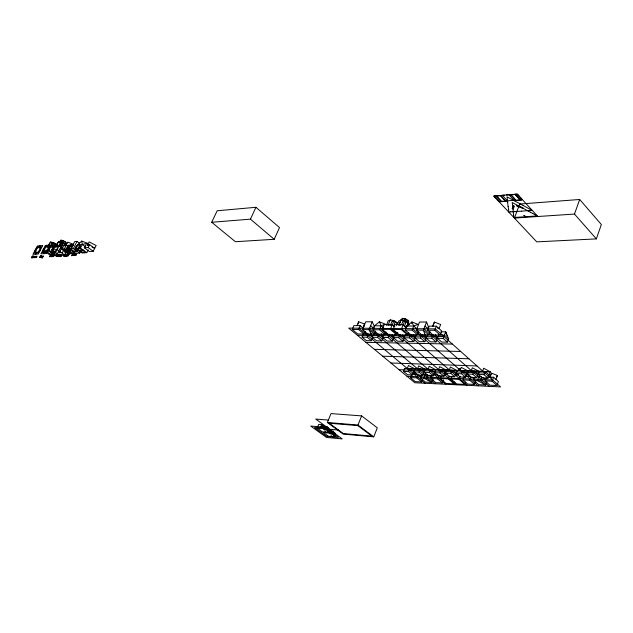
<?xml version="1.0" encoding="UTF-8"?>
<svg xmlns="http://www.w3.org/2000/svg" width="633" height="633" viewBox="0 0 633 633"><rect width="100%" height="100%" fill="white"/><g stroke="black" fill="none" stroke-linecap="round" stroke-linejoin="round"><path stroke-width="0.95" d="M52.215 256.389L52.99 255.376M51.218 256.452L51.985 255.431L51.328 256.555M43.155 256.397L42.474 257.33M57.484 255.495L57.215 256.033M60.784 254.988L60.048 256.041M66.212 255.803L66.916 254.822M60.99 255.906L61.741 254.854M73.135 254.094L72.74 254.64M58.125 255.487L58.996 254.988M57.279 255.597L56.076 256.428L57.12 254.426L57.817 254.411L57.405 255.162M58.687 255.692L57.809 256.333M42.348 257.22L43.044 256.262M67.035 254.996L66.346 255.922M51.297 255.123L50.957 255.645M35.029 257.394L35.828 256.982A2.097 0.91 -53 0 0 35.954 256.721M34.063 257.449L34.862 257.038A2.097 0.91 -53 0 0 34.989 256.776L35.052 256.602M50.806 256.056L50.585 256.539M60.103 252.646L61.496 245.667L66.172 245.359L62.445 252.512L57.777 252.789L61.496 245.667M76.364 246.087L75.208 251.799L80.162 245.921M358.159 324.009L358.642 321.754L364.553 324.041L364.046 326.288M59.977 254.988L59.201 256.246L59.747 255.186M396.567 325.046L397.445 322.648L393.971 320.662L390.173 319.839L389.944 320.654L388.282 320.646L386.367 325.394M32.9 257.599L33.676 256.373L33.177 257.315M398.822 325.473L400.99 319.863L404.827 320.702L408.317 322.695L408.056 323.51L409.385 324.674M400.99 319.863L400.736 320.686L399.051 320.678L397.453 324.666M402.074 320.472L402.889 318.296L405.603 318.882L408.063 320.298L407.881 320.876L408.823 321.699L407.423 325.109M406.149 328.313L408.317 322.695M411.371 323.534L411.877 321.975L418.033 324.357L413.745 326.035L406.821 325.987L405.215 330.015L410.619 334.683M51.012 256.001L50.814 256.412M596.357 238.894L601.35 224.517L579.686 199.482L519.685 204.048L514.4 218.076L574.479 214.065L596.357 238.894L536.737 241.861L493.693 196.032L517.296 194.078L537.86 216.518M34.839 256.776L34.285 256.911L34.791 256.476M35.82 256.689L35.25 256.856L35.646 256.436M574.479 214.065L579.686 199.482M486.223 377.751L485.06 380.908L489.91 385.18L496.968 385.521L498.4 381.557L493.582 377.252L487.394 376.999M496.968 385.521L492.134 381.224L493.582 377.252M495.995 379.412L497.435 375.456L491.485 373.154L489.507 377.529M482.417 371.389L490.338 371.808L479.592 371.278L478.421 374.459L482.354 377.925L488.011 378.17L490.338 371.808L483.596 368.208L482.702 371.413M486.856 381.841L485.701 384.983L478.754 384.65L473.895 380.409L474.861 377.798M491.485 373.154L490.037 377.11L491.738 377.766M479.395 375.068L477.369 380.568L485.701 384.983L480.858 380.726L482.014 377.569M488.011 378.17L484.087 374.689L485.258 371.492L489.174 374.989M477.1 371.27L479.07 371.373L468.396 370.851L467.225 374L471.166 377.45L476.736 377.687L479.07 371.373L472.353 367.805L471.181 370.954L471.909 371.017M464.068 376.809L462.905 379.919L467.771 384.128L474.615 384.453L475.771 381.335M474.615 384.453L469.757 380.227L470.912 377.102M476.736 377.687L472.804 374.23L473.975 371.065L477.907 374.53M437.276 327.902L439.065 328.59L440.655 324.492L434.396 322.07L432.869 326.082M462.581 370.661L467.977 370.954L457.382 370.432L456.203 373.557L460.151 376.975L465.635 377.213L467.977 370.954L461.291 367.401L460.12 370.534L460.563 370.574M451.788 376.667L450.918 378.985L456.773 384.002L464.859 384.389L465.722 382.071M441.312 375.757L440.259 378.51L446.13 383.495L454.098 383.875L454.787 382.031M459.297 370.637L460.167 368.327L459.93 368.825L458.751 368.778L458.173 370.313M464.859 384.389L459.012 379.341L460.175 376.239M465.635 377.213L461.694 373.779L462.865 370.637L466.806 374.079M449.224 370.115L457.05 370.534L446.526 370.012L445.347 373.122L449.303 376.516L454.708 376.746L457.05 370.534L450.403 367.013L449.224 370.115L449.683 370.155M456.258 375.266L456.955 373.423M457.066 373.367L456.369 375.211L456.702 374.522L458.063 375.053M432.078 375.448L430.907 378.487L435.813 382.609L442.348 382.925L443.504 379.879M446.376 372.932L445.679 374.768L445.988 374.079L447.341 374.601M454.098 383.875L448.235 378.866L449.288 376.089M454.708 376.746L450.751 373.335L451.93 370.218L455.879 373.636M442.348 382.925L437.458 378.779L438.622 375.725M439.982 372.9L441.161 369.807L446.289 370.123L443.947 376.287L438.629 376.057L434.657 372.687L439.982 372.9L443.947 376.287M68.079 255.827L69.116 254.11L68.301 255.685M433.344 375.828L429.372 372.473L424.134 372.259L428.106 375.606L433.344 375.828L435.836 369.609L441.161 369.807L445.118 373.201M433.075 379.404L431.912 382.427L425.471 382.118L420.565 378.028L421.863 374.673M438.716 335.031L437.45 338.291L441.692 342.034L447.396 342.137L448.655 338.869L445.687 331.834L440.924 331.787M438.495 369.704L439.674 366.626L446.289 370.123L438.495 369.704L438.962 369.743M425.819 372.877L423.778 378.17L431.912 382.427L427.014 378.312L428.177 375.282M429.372 372.473L430.559 369.403L435.694 369.712L429.111 366.246L428.248 369.332M447.396 342.137L443.163 338.386L445.687 331.834L447.04 335.569M418.168 368.96L417.519 368.904L418.706 365.874L425.249 369.316L414.947 368.81L412.621 374.942L407.533 374.728L403.545 371.429L404.732 368.414L409.82 368.612L417.74 375.163L422.907 375.385L425.313 369.205L430.559 369.403L434.523 372.774M427.425 334.881L426.159 338.117L430.408 341.828L436.026 341.931L437.276 338.687L435.425 334.327M411.537 374.57L410.366 377.569L415.288 381.636L421.633 381.936L422.504 379.689M414.868 374.38L415.58 372.457M434.784 330.315L436.382 326.193L441.739 330.98L440.157 335.086L434.784 330.315L427.623 330.244L429.229 326.145L436.382 326.193M426.159 338.117L431.785 338.204L433.043 334.952L427.623 330.244M410.366 377.569L416.72 377.854L418.184 374.087M413.76 371.84L418.927 372.046L420.106 369.007L424.078 372.346M427.449 329.2L428.399 326.77L426.571 322.039L419.537 322.007L416.332 330.125L421.72 334.833M416.316 334.73L415.05 337.943L419.307 341.622L424.838 341.725L426.088 338.513L424.229 334.184M430.021 331.668L428.755 334.928L423.366 330.197L416.332 330.125M432.798 326.169L434.396 322.07M407.272 368.517L408.451 365.502L414.971 368.92L407.272 368.517L407.929 368.564M426.571 322.039L423.366 330.197L425.226 334.881M415.05 337.943L420.581 338.03L421.847 334.802L426.088 338.513M403.545 371.429L408.633 371.634L409.82 368.612L414.971 368.92M373.747 436.857L377.315 427.821L361.641 415.897L331.019 413.586L327.356 422.496L343.157 434.096L373.747 436.857L357.985 425.02L327.356 422.496M448.655 338.869L444.429 335.11L405.389 334.58L404.123 337.769L408.38 341.424L413.824 341.519L415.082 338.331L413.586 334.897M418.809 331.55L417.535 334.778L412.138 330.086L405.215 330.015M404.97 326.945L406.402 327.498L403.166 324.689L394.992 324.634L393.061 329.437L399.55 334.992L407.715 335.102L408.673 332.697M412.138 330.086L413.745 326.035L411.877 321.975L406.821 325.987L408.538 325.315M404.123 337.769L409.567 337.856L410.833 334.659L415.082 338.331M393.362 337.603L398.719 337.682L399.985 334.509L404.242 338.157L402.984 341.322L397.627 341.227L393.362 337.603L394.628 334.438M405.595 322.102L406.552 319.712M404.258 326.668L406.164 321.865M407.114 322.688L408.063 320.298M357.985 425.02L361.641 415.897M384.041 334.295L382.767 337.436L387.04 341.029L392.318 341.124L393.576 337.99L392.072 334.612M399.138 324.682L401.52 318.874L402.715 318.882M401.931 320.686L402.889 318.296M394.881 326.85L392.286 324.618L384.239 324.571L382.308 329.334L388.804 334.841L396.844 334.952L397.801 332.57M401.536 324.689L403.134 320.694M403.45 321.279L404.408 318.882M393.061 329.437L401.235 329.516L403.166 324.689M403.229 324.705L405.603 318.882M382.308 329.334L390.355 329.405L392.286 324.618M392.056 325.433L393.971 320.662M382.767 337.436L388.045 337.516L389.311 334.366L393.576 337.99M393.394 326.588L395.309 321.825M396.487 325.03L397.445 322.648M390.173 319.839L388.021 325.402L388.251 324.594L389.667 325.148M363.35 334.018L362.076 337.104L367.195 337.191L368.461 334.089L376.619 340.839L381.81 340.934L383.068 337.816L381.193 333.631M385.901 331.977L384.943 334.343L379.531 329.761L372.932 329.69L374.538 325.758L379.428 321.841L385.442 324.167L381.137 325.805L374.538 325.758M390.379 325.417L392.302 320.662M335.071 435.243L333.298 435.085L333.52 436.248L335.292 436.414L335.522 434.151L334.541 432.434L331.162 432.11L329.856 433.589L329.097 433.035L323.281 432.505L328.456 436.256L334.271 436.794L333.963 435.148M379.531 329.761L381.137 325.805L379.428 321.841M373.612 334.161L372.346 337.27L377.537 337.349L378.803 334.224L383.068 337.816M329.097 433.035L330.307 432.489L330.94 430.938L332.009 431.722L333.219 431.184L333.528 432.83M373.715 327.918L374.348 326.359L372.212 321.809L365.716 321.786L362.503 329.587L367.931 334.113M329.856 433.589L331.629 433.747L332.934 432.268L333.694 432.822L334.541 432.434M362.076 337.104L366.365 340.649L371.468 340.744L372.734 337.658L370.851 333.496M375.701 331.075L374.419 334.2L368.999 329.651L362.503 329.587M321.627 424.601L320.084 428.351L321.303 427.805L321.944 426.254L323.028 427.046L324.246 426.507L321.627 424.601L318.723 424.355L317.18 428.098L323.004 428.604L323.772 429.166L325.085 427.679L327.625 428.391L328.487 428.011L329.469 429.736L329.239 432.007L327.467 431.848L327.245 430.677M365.019 331.732L364.062 334.066L358.634 329.548L352.241 329.484L353.847 325.607L360.24 325.655L362.954 327.926L364.553 324.041M323.772 429.166L325.544 429.316L326.857 427.837M372.212 321.809L368.999 329.651L371.167 334.161M323.004 428.604L324.223 428.066L324.864 426.507L325.948 427.299L327.158 426.761L327.475 428.414L328.551 429.198M357.036 325.631L358.642 321.754M358.634 329.548L360.24 325.655M68.063 255.012L67.533 256.033L68.182 254.529M76.261 254.529L75.746 255.55L76.395 254.039M57.999 255.898L57.761 256.27M65.571 255.202L65.064 256.175L65.713 254.68M274.208 239.298L279.517 227.571L255.938 207.292L217.174 210.773L211.699 222.27L235.413 241.727L274.208 239.298L250.439 219.153L211.699 222.27M250.439 219.153L255.938 207.292M42.15 256.587L41.643 257.552L42.419 256.167M36.761 256.634L36.255 257.599L36.928 256.143M463.34 377.917L463.68 377.228M88.034 245.699L87.291 243.23L81.76 241.086L77.558 244.805L75.723 248.365L82.021 252.947L86.784 252.654L88.24 249.806M92.078 247.036L94.697 248.389L89.641 244.662L85.779 244.931L84.308 247.796L89.364 251.499L93.233 251.261L96.161 245.517L89.182 241.925L87.71 244.797M72.85 245.129L70.508 245.295L68.673 248.824L74.963 253.374L79.663 253.089L80.874 250.731M84.308 247.796L88.169 247.543L89.641 244.662M73.705 254.933L73.293 255.479M73.61 255.431L74.124 254.324M75.723 248.365L80.47 248.049L82.314 244.48L81.76 241.086M67.177 252.195L70.896 245.011L71.41 248.445L67.177 252.195L66.671 248.761L70.896 245.011M67.177 254.814L65.816 256.729M68.673 248.824L73.365 248.516L77.028 241.426L79.378 243.151M69.741 246.593L68.174 245.454L63.545 245.77L61.718 249.283L67.992 253.801L72.629 253.516L73.713 251.404M64.867 244.164L65.531 241.901L63.094 240.587L60.958 240.129L59.652 242.621M64.384 245.596L65.246 243.927L61.805 242.067L58.766 241.41L56.59 245.58L56.891 246.427M65.365 245.612L66.228 243.95M65.531 245.794L66.821 243.294L65.737 242.502M65.856 245.612L67.676 242.107L73.135 244.219M60.855 255.985L60.301 256.745L61.504 254.806M61.718 249.283L66.338 248.983L68.174 245.454M61.812 247.606L63.078 248.096L59.32 245.39L53.868 245.77L51.684 249.948L59.193 255.305L64.645 254.972L65.951 252.464M65.286 255.036L64.439 256.215L65.072 255.305M59.494 242.455L60.364 240.785L61.164 240.73L60.958 240.129M58.489 246.324L60.665 242.146M59.32 245.39L55.467 252.931L50.862 253.216L54.565 246.15L59.178 245.826M61.425 242.312L62.295 240.643M61.805 242.067L59.621 246.245L61.179 247.361L63.355 243.191M63.094 240.587L60.926 244.757L62.018 245.549L64.186 241.379M51.479 254.838L51.028 255.756L56.424 255.423L57.287 253.762M64.226 244.401L65.531 241.901M51.107 245.913L45.742 246.292L43.566 250.431L48.923 250.075L51.107 245.913L53.354 247.527M51.415 246.759L53.591 242.613L57.017 244.457L56.155 246.118M51.637 247.353L53.805 243.214L56.226 244.512M53.164 247.313L55.134 243.729M56.202 245.675L57.943 242.344M48.061 246.197L49.793 242.89M48.733 246.941L48.417 246.102L50.593 241.964L53.591 242.613M50.3 246.838L52.476 242.692M33.32 257.702L34.245 256.333L32.948 257.813M75.754 254.656L75.105 255.59L76.15 254.11M42.617 257.409L42.174 257.924M36.287 256.753L35.67 257.639L36.667 256.223M66.505 256.088L66.014 256.531M496.676 376.793L497.435 375.456M41.667 256.705L41.05 257.591L42.055 256.175M43.123 256.049L42.182 257.465M73.396 254.688L74.006 254.197M34.348 256.618L34.063 257.781M35.852 256.207L35.029 257.726M34.443 256.689L34.878 256.27M57.065 255.993L56.369 256.183L57.089 255.463M67.826 254.695L68.127 254.031L66.908 256.072L67.913 254.782M44.611 248.35L43.171 249.631L43.313 250.81L42.395 252.551L43.519 252.48L43.661 253.667L45.109 252.385L46.233 252.306L48.599 249.267L48.448 248.089L49.366 246.34L48.235 246.419L48.092 245.248L46.644 246.53L45.529 246.609M433.043 374.166L435.069 372.592M466.442 374.427L467.834 373.351M50.988 255.779L43.566 250.431M59.581 255.004C57.033 258.565 60.483 252.741 59.692 254.782M332.768 432.276L331.921 432.655L331.162 432.11M326.185 432.766L327.388 432.228M329.097 431.461L330.299 430.923L329.002 429.981M66.995 254.608L66.204 256.128M79.212 244.393L77.558 244.805L82.314 244.48L87.291 243.23L87.671 244.9M61.037 256.183L61.987 254.695M73.697 254.798L72.787 255.637M52.325 256.5L53.061 255.439M520.801 204.206L506.993 196.863L507.634 201.017M495.449 197.907L493.954 196.135L495.805 195.858M519.036 195.985L517.232 194.204L515.112 194.26M520.761 204.206L523.064 205.448M497.198 199.767L498.994 201.508L522.249 199.672L520.777 197.884M507.642 202.433L507.642 201.017M508.133 206.619L508.623 209.373M528.183 211.018L512.208 202.497L512.983 207.988M512.975 207.988L513.268 212.134M530.462 212.253L532.741 213.479M77.028 241.426L74.678 241.6L71.015 248.674L74.963 253.374M66.022 243.349L66.821 243.294M510.768 211.81L515.096 211.612M529.987 210.441L521.489 211.161M513.276 212.134L513.569 214.864M513.577 214.864L513.861 217.507L537.132 215.948L535.02 214.706M66.671 248.761L71.41 248.445M51.684 249.948L57.136 249.584L64.645 254.972M78.88 250.66L83.635 250.359L84.395 252.796L78.88 250.66L78.088 248.207L83.635 250.359M51.154 255.012L50.371 255.724L50.775 255.7M57.492 254.624L57.176 255.241M72.969 253.968L72.605 254.672M43.384 256.072L41.968 258.122M50.656 255.922L49.635 256.808L50.672 254.822L51.336 254.782M32.061 257.671C31.951 255.471 34.079 256.539 32.299 257.607M392.626 321.24L393.805 321.24L396.258 322.64M389.311 334.366L357.669 333.979L352.241 329.484M396.416 334.461L399.091 334.501M357.384 335.292L443.915 336.534M437.45 338.291L443.163 338.386M365.953 342.366L452.373 344.059M374.396 349.337L460.705 351.473M382.72 356.213L468.911 358.776M390.925 362.986L476.997 365.961M423.532 369.253L425.249 369.316L417.519 368.904M445.774 370.115L447.42 370.178L447.729 369.482L449.754 370.273M455.246 370.463L458.11 370.59L458.442 369.894L460.484 370.685M399.012 369.672L484.957 373.051M445.347 373.122L450.751 373.335M456.203 373.557L461.694 373.779M467.225 374L472.804 374.23M478.421 374.459L484.087 374.689M444.398 374.016L447.586 374.143M455.087 374.451L458.324 374.586M412.621 373.858L417.384 374.056M427.663 374.491L425.241 374.388L426.864 375.242M433.304 374.728L437.981 374.918M465.334 376.073L470.232 376.279M478.817 376.635L481.436 376.746M406.987 376.255L492.806 380.029M440.259 378.51L448.235 378.866M450.918 378.985L459.012 379.341M420.565 378.028L427.014 378.312M430.907 378.487L437.458 378.779M462.905 379.919L469.757 380.227M473.895 380.409L480.858 380.726M485.06 380.908L492.134 381.224M471.181 370.954L476.609 371.247M460.12 370.534L461.592 370.614M427.932 369.3L435.694 369.712M425.313 369.205L427.884 369.356M414.947 368.81L418.373 369.015M404.732 368.414L408.166 368.62M479.592 371.278L482.987 371.484M468.396 370.851L471.799 371.057M457.382 370.432L460.784 370.637M446.526 370.012L449.936 370.218M435.836 369.609L439.262 369.814M60.728 254.917L59.929 255.946M328.543 420.098L315.732 419.062L329.722 429.269L338.584 430.044M61.069 255.969L61.805 254.917M321.944 426.254L327.158 426.761M328.487 428.011L325.853 428.24L325.085 427.679M321.303 427.805L324.223 428.066M324.634 428.778L326.406 428.937M328.994 430.764L333.219 431.184M330.307 432.489L322.411 431.88L317.18 428.098M330.711 433.201L332.483 433.36M399.067 324.658L400.499 325.212M415.003 373.961L416.609 374.586M419.03 375.519L420.636 376.144L419.41 375.116M53.014 243.27L51.684 242.756L51.906 243.349M56.59 245.58L57.856 246.071M48.417 246.102L49.675 246.593M523.103 205.448L532.068 210.401L529.995 210.441M532.772 213.479L535.051 214.706M528.215 211.018L530.501 212.253M48.923 250.075L56.424 255.423M66.338 248.983L72.629 253.516M325.544 429.316L329.239 432.007M331.629 433.747L335.292 436.414M327.467 431.848L328.234 432.402L327.918 430.749M333.52 436.248L334.271 436.794M73.365 248.516L79.663 253.089M80.47 248.049L86.784 252.654M88.169 247.543L93.233 251.261M82.314 244.48L85.455 246.783M416.72 377.854L421.633 381.936M367.195 337.191L371.468 340.744M408.633 371.634L412.621 374.942M358.927 328.203L425.012 383.25M369.324 328.298L435.322 383.748M377.537 337.349L381.81 340.934M418.927 372.046L422.907 375.385M370.606 325.726L373.984 328.582M429.166 375.116L431.967 377.466M372.932 329.69L378.352 334.256M388.045 337.516L392.318 341.124M379.887 328.392L445.782 384.255M381.137 325.805L383.163 327.53M439.611 375.551L441.003 376.738M390.355 329.405L396.844 334.952M398.719 337.682L402.984 341.322M390.616 328.487L456.401 384.769M401.235 329.516L407.715 335.102M409.567 337.856L413.824 341.519M401.52 328.59L467.186 385.291M458.751 368.778L459.598 369.522M412.605 328.685L478.129 385.821M420.581 338.03L424.838 341.725M413.745 326.035L417.78 329.564M471.901 376.92L474.671 379.349M423.873 328.788L489.246 386.359M431.785 338.204L436.026 341.931M424.972 326.114L428.327 329.081M482.995 377.395L485.756 379.832M433.043 334.952L437.276 338.687M497.926 195.684L500.054 195.51M510.776 211.81L508.758 212.063L508.631 209.365M515.088 211.604L521.481 211.153M504.327 195.154L502.183 195.328M506.471 194.972L508.623 194.798M510.776 194.616L512.944 194.442M364.956 331.36L365.304 331.779M417.938 331.961L418.294 332.396M402.746 334.754L404.242 338.157M50.593 241.964L50.901 242.811M58.766 241.41L59.067 242.265M65.246 243.927L65.539 244.773M32.338 257.758L32.52 257.615A1.321 0.578 -53.1 0 0 33.414 256.056A1.321 0.578 -53.1 0 0 32.41 256.104A1.321 0.578 -53.1 0 0 31.587 257.702M331.051 434.887L331.36 436.525M324.998 430.495L325.315 432.141M507.634 202.433L508.125 206.619M445.687 331.834L445.711 333.591M31.951 257.9A1.116 0.483 -53.1 0 1 31.634 257.655M73.365 253.928L71.497 255.795L72.542 253.77L73.365 253.928M64.376 255.052L64.083 256.238L64.147 255.249C61.915 258.43 65.46 252.148 63.949 255.241L65.349 254.205L64.376 255.052M40.615 256.476L40.314 257.631L40.393 256.674C38.202 259.775 41.715 253.635 40.203 256.658L41.556 255.653L40.615 256.476M53.765 255.685L53.67 256.571L53.552 255.867L52.887 256.618L54.082 254.616L53.473 255.772L54.406 255.115L53.765 255.685M523.942 215.426L524.955 215.782L523.95 215.402M74.409 254.189L73.926 255.653L74.884 254.482C73.507 257.805 77.131 251.799 74.749 255.297L75.161 254.142L74.18 255.336L74.409 254.189M513.403 205.788L512.16 208.661L513.173 209.048L514.415 206.176L513.403 205.788M516.9 205.527L516.686 206.01L522.795 208.344L523.008 207.861L516.9 205.527M66.228 254.688L65.468 256.151L66.228 254.688M73.27 244.852L69.551 252.045L64.811 252.345L68.53 245.177L73.27 244.852M58.03 254.901L57.271 256.357L58.03 254.901M45.378 245.438L40.955 253.841L46.383 253.501L50.814 245.05L45.378 245.438M44.065 250.415L43.416 251.649L44.207 251.594L44.31 252.432L46.13 251.467L47.799 249.323L48.345 247.258L47.546 247.305L47.443 246.474L45.631 247.44L43.962 249.576L44.065 250.415M41.406 256.183L40.654 257.615L41.406 256.183M80.13 245.865L77.076 251.673L73.278 251.815L76.332 246.031L80.13 245.865M35.266 251.341L34.356 253.065L35.456 252.994L35.59 254.173L37.023 252.899L38.13 252.828L40.48 249.813L40.338 248.642L41.248 246.91L40.14 246.981L40.006 245.818L38.573 247.092L37.474 247.171L35.132 250.17L35.266 251.341M36.01 250.945L35.361 252.163L36.144 252.116L36.239 252.947L38.035 251.997L39.689 249.861L40.243 247.812L39.452 247.867L39.357 247.036L37.569 247.994L35.915 250.114L36.01 250.945M42.68 245.628L38.265 254.007L32.932 254.339L37.339 246.008L42.68 245.628M56.867 245.984L52.713 249.679L53.164 253.073L57.326 249.37L56.867 245.984M501.755 195.605L494.777 196.19L500.015 201.785L507.001 201.231L506.321 200.503L507.073 200.439L503.203 196.285L501.755 195.605M516.346 194.394L509.225 194.996L514.447 200.645L521.568 200.083L520.896 199.348L521.663 199.284L517.81 195.083L516.346 194.394M496.644 196.317L500.964 200.922L496.644 196.317M500.853 195.969L505.158 200.59L500.853 195.969M511.187 195.122L515.484 199.775L511.187 195.122M515.507 194.766L519.796 199.435L515.507 194.766M47.562 251.625L46.779 251.681L50.521 254.339L52.634 254.806L52.42 254.221L53.204 254.173L49.461 251.507L47.34 251.04L47.562 251.625M435.322 328.891L348.696 328.116L414.86 382.759L500.537 386.905L435.322 328.891M357.827 425.605L329.247 423.232L343.292 433.542L371.84 436.121L357.827 425.605M326.438 427.41L310.7 426.049L326.493 437.443L342.216 438.922L326.438 427.41M326.217 428.549L314.482 427.528L326.699 436.351L338.433 437.45L326.217 428.549M69.488 251.254L64.028 249.133L64.859 251.546L70.303 253.659L69.488 251.254M52.618 256.531A0.918 0.411 -52.9 0 0 53.204 255.21A0.918 0.411 -52.9 0 0 52.088 256.056A0.918 0.411 -52.9 0 0 52.618 256.531M51.621 256.587A0.918 0.404 -52.9 0 0 52.207 255.265A0.918 0.404 -52.9 0 0 51.091 256.12A0.918 0.404 -52.9 0 0 51.621 256.587M60.341 256.072A0.926 0.411 -52.8 0 0 60.926 254.735A0.926 0.411 -52.8 0 0 59.803 255.597A0.926 0.411 -52.8 0 0 60.341 256.072"/></g></svg>
